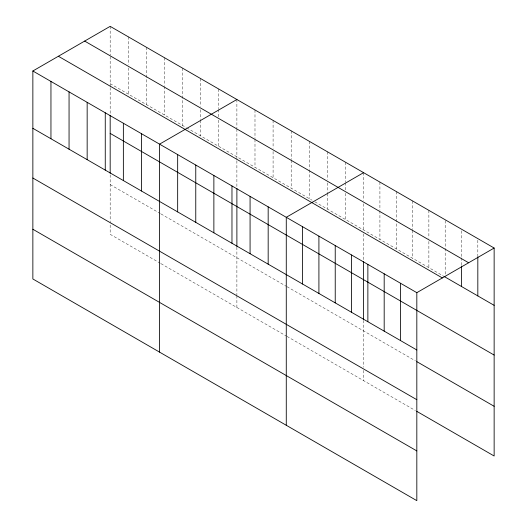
<?xml version="1.0" encoding="UTF-8"?>
<svg xmlns="http://www.w3.org/2000/svg" width="527" height="527" viewBox="0 0 527 527"><rect width="100%" height="100%" fill="white"/><g stroke="black" fill="none" stroke-linecap="round" stroke-linejoin="round"><path stroke-width="0.4" stroke-dasharray="2.63 1.98" d="M110.176 87.607L110.176 114.438M110.176 86.817L110.176 55.822M236.886 160.761L236.886 187.599M110.176 83.661L186.064 127.475M186.762 127.877L312.076 200.227M314.863 201.834L443.062 275.852M110.176 184.608L160.3 213.547M160.998 213.949L286.319 286.299M287.011 286.701L415.388 360.824M160.3 263.269L110.176 234.331L110.176 222.493M160.998 263.671L286.319 336.022M287.011 336.424L415.388 410.54M477.824 240.246L477.824 255.806M461.507 230.826L461.507 257.024M461.507 257.848L461.507 265.213M445.19 220.589L445.19 247.604M445.19 248.421L445.19 275.443M428.873 210.345L428.873 238.184M428.873 241.458L428.873 267.657M412.549 200.925L412.549 229.581M412.549 230.398L412.549 258.237M396.232 191.505L396.232 248.816M379.914 182.078L379.914 209.917M379.914 210.741L379.914 239.396M363.597 172.658L363.597 200.497M363.597 203.771L363.597 229.97M363.597 233.916L363.597 259.963M363.597 320.35L363.597 367.22M363.597 370.376L363.597 380.639M345.495 162.211L345.495 181.861M345.495 182.678L345.495 190.049M345.495 193.323L345.495 219.522M327.392 151.756L327.392 179.595M327.392 182.869L327.392 192.698M327.392 193.514L327.392 209.074M309.29 141.308L309.29 169.147M309.29 169.964L309.29 198.62M291.187 130.854L291.187 159.516M291.187 160.333L291.187 188.172M273.091 120.406L273.091 148.245M273.091 151.519L273.091 177.718M254.989 109.959L254.989 138.614M254.989 139.431L254.989 167.27M236.886 99.504L236.886 128.16M236.886 128.977L236.886 159.971M236.886 247.189L236.886 294.856M236.886 295.647L236.886 307.485M218.784 89.056L218.784 108.707M218.784 109.524L218.784 116.889M218.784 120.169L218.784 146.368M200.682 78.602L200.682 106.441M200.682 109.715L200.682 119.543M200.682 120.36L200.682 135.913M182.579 68.154L182.579 125.466M164.483 57.7L164.483 85.539M164.483 86.356L164.483 115.018M146.381 47.252L146.381 104.563M128.278 36.798L128.278 64.637M128.278 67.911L128.278 94.116M110.176 26.35L110.176 55.006M110.176 174.852L110.176 221.702"/><path stroke-width="0.79" d="M32.858 70.993L416.824 292.669L416.824 500.65L32.858 278.967L32.858 70.993L110.176 26.35L494.142 248.033L494.142 456.007L416.811 411.356M236.886 99.504L159.562 144.148L159.562 352.122M363.597 172.658L286.273 217.302L286.273 425.276M416.824 292.669L494.142 248.033M84.663 41.08L468.628 262.762M443.767 276.26L494.142 305.344M58.372 56.257L442.337 277.94M110.176 133.384L494.142 355.066M32.858 128.305L416.824 349.987M416.811 361.641L494.142 406.291M32.858 178.021L416.824 399.703M32.858 229.252L416.824 450.928M477.824 256.623L477.824 295.924M461.507 266.03L461.507 286.504M400.507 283.249L400.507 340.561M384.183 273.829L384.183 331.14M367.866 264.409L367.866 321.72M363.597 261.544L363.597 319.533M351.549 254.989L351.549 312.3M335.231 245.562L335.231 302.88M318.914 236.142L318.914 293.453M302.59 226.722L302.59 284.033M268.171 206.847L268.171 264.165M250.075 196.4L250.075 253.711M236.886 188.383L236.886 246.379M231.972 185.945L231.972 243.263M213.87 175.498L213.87 232.809M195.767 165.05L195.767 222.361M177.665 154.595L177.665 211.907M141.467 133.693L141.467 191.005M123.364 123.246L123.364 180.557M110.176 115.229L110.176 173.225M105.262 112.791L105.262 170.109M87.159 102.343L87.159 159.655M69.057 91.889L69.057 149.207M50.954 81.441L50.954 138.753"/></g></svg>
